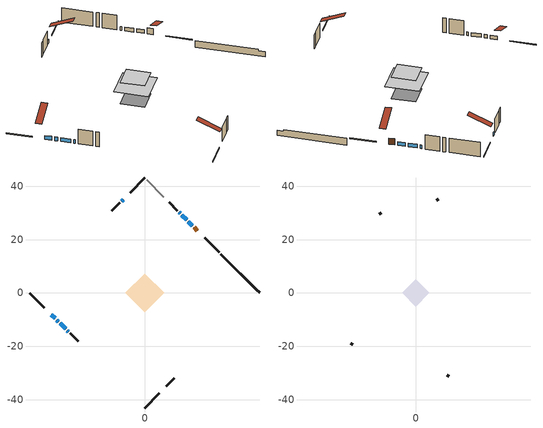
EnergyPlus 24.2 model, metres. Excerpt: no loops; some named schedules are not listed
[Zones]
conditioned space
 floor adiabatic (AdiabaticFloorConstruction): -7.24,0 0,7.24 7.24,0 0,-7.24 z3.05
 floor foundation (Slab1 construction): -5.12,0 0,5.12 5.12,0 0,-5.12 z-1.68
 wall outside (RimJoist1 construction): 0,-43.04 5.45,-37.58 / -43.04,0 -37.58,-5.45 / 0,43.04 -5.45,37.58 / 27.83,15.2 22.38,20.66 z0.61:0.91
 wall outside (AdiabaticWallConstruction 1): 19.73,23.3 18.51,24.53 z0.61:2.64
 wall outside (AdiabaticWallConstruction): -34.94,-8.1 -33.52,-9.52 / -8.1,34.94 -8.62,34.42 / 17.85,25.19 16.32,26.72 / 15.66,27.38 13.85,29.19 / -32.87,-10.17 -32.29,-10.75 / -31.63,-11.41 -29.59,-13.45 / -28.94,-14.1 -28.62,-14.41 / 13.19,29.84 12.83,30.21 z0.61:1.83
 wall outside (Wall1 construction): 8.1,-34.94 11.12,-31.92 / -27.97,-15.07 -24.95,-18.09 / -9.27,33.77 -12.29,30.75 / 12.17,30.87 9.15,33.89 z0.61:5.49
 wall foundation (FoundationWall1 construction): 28.49,14.55,-1.68 28.49,14.55,0.61 41.58,1.45,0.61 41.58,1.45,0.05 43.04,0,0.05 43.04,0,-1.68
 wall adiabatic (Wall4 construction): 7.19,35.84 0.66,42.38 z0.61:5.49
 window (WindowConstruction): -34.94,-8.1 -33.52,-9.52 z0.61:1.83
 window (WindowConstruction 1): -8.1,34.94 -8.62,34.42 z0.61:1.83
 window (WindowConstruction 2): 17.85,25.19 16.32,26.72 z0.61:1.83
 window (WindowConstruction 3): 15.66,27.38 13.85,29.19 z0.61:1.83
 window (WindowConstruction 4): -32.87,-10.17 -32.29,-10.75 z0.61:1.83
 window (WindowConstruction 5): -31.63,-11.41 -29.59,-13.45 z0.61:1.83
 window (WindowConstruction 6): -28.94,-14.1 -28.63,-14.41 z0.61:1.83
 window (WindowConstruction 7): 13.19,29.85 12.83,30.21 z0.61:1.83
 door (Door): 19.73,23.31 18.51,24.53 z0.61:2.64
 ceiling adiabatic (AdiabaticFloorConstruction): 0,-7.24 7.24,0 0,7.24 -7.24,0 z3.05
attic - vented
 floor to conditioned space (Floor1 construction Reversed): -5.12,0 0,5.12 5.12,0 0,-5.12 z5.49
 wall outside (Wall3 construction): 11.78,-31.26 12.42,-30.62 / -24.29,-18.75 -23.65,-19.39 / -12.95,30.09 -13.59,29.45 / 8.5,34.54 7.85,35.19 z0.61:5.49
 roof outside (Roof1 construction): 7.44,-35.6,5.49 2.53,-30.68,8.38 1.2,-32.01,8.38 6.11,-36.93,5.49; -35.6,-7.44,5.49 -30.68,-2.53,8.38 -32.01,-1.2,8.38 -36.93,-6.11,5.49; -7.44,35.6,5.49 -2.53,30.68,8.38 -1.2,32.01,8.38 -6.11,36.93,5.49; 20.39,22.65,5.49 15.47,17.73,8.38 16.81,16.4,8.38 21.72,21.32,5.49
[Building]
Building 1: Terrain=Suburbs
[Site:Location]
Montreal Intl AP_QC: Latitude {deg}=45.47; Longitude {deg}=-73.74; Time Zone {hr}=-5; Elevation {m}=36; Keep Site Location Information=Yes
[Site:GroundTemperature:Shallow]
2.07863, -0.316383, -0.508184, 0.628371, 5.19101, 9.73239, 13.6695, 16.1636, 16.3755, 14.347, 10.5102, 6.10817
[Site:WaterMainsTemperature]
Calculation Method=Schedule; Temperature Schedule=mains temperature schedule
[Material] Roughness=Rough; Thermal Absorptance=0.9
Name | Thickness {m} | Conductivity {W/m-K} | Density {kg/m3} | Specific Heat {J/kg-K} | Solar Absorptance | Visible Absorptance
asphalt or fiberglass shingles | 0.00635 | 0.162714 | 1121.4 | 1465.45 | 0.4 | 0.4
ceiling loosefill ins | 0.254 | 0.0480833 | 16.02 | 1046.75 | 0.7 | 0.7
ceiling stud and cavity | 0.1397 | 0.547142 | 65.682 | 1177.47 | 0.7 | 0.7
concrete 4.0 in. | 0.1016 | 1.803125 | 2242.8 | 837.4 | 0.7 | 0.7
concrete 8.0 in. | 0.2032 | 1.803125 | 2242.8 | 837.4 | 0.7 | 0.7
door material | 0.04445 | 0.0451087 | 512.64 | 1214.23 | 0.7 | 0.7
exterior vertical ins | 0.0022135 | 0.029427 | 32.04 | 1214.23 | 0.7 | 0.7
floor covering | 0.0127 | 0.0433444 | 54.468 | 1339.84 | 0.6 | 0.6
floor rigid ins; wall rigid ins 2 | 0.512978 | 0.029427 | 32.04 | 1214.23 | 0.7 | 0.7
floor stud and cavity | 0.1397 | 1.75129 | 37.0049 | 1207.88 | 0.7 | 0.7
furniture material conditioned space 1 | 0.1524 | 0.115458 | 640.8 | 1214.23 | 0.6 | 0.6
gypsum board | 0.0127 | 0.160291 | 801 | 837.4 | 0.6 | 0.6
gypsum board 1 | 0.0127 | 0.160291 | 801 | 837.4 | 0.7 | 0.7
osb sheathing 0.5 in. | 0.0127 | 0.115458 | 512.64 | 1214.23 | 0.7 | 0.7
osb sheathing 0.75 in. | 0.01905 | 0.115458 | 512.64 | 1214.23 | 0.7 | 0.7
osb sheathing 2.0 in. | 0.0508 | 0.115458 | 512.64 | 1214.23 | 0.7 | 0.7
rim joist rigid ins; wall rigid ins | 0.051816 | 0.029427 | 32.04 | 1214.23 | 0.7 | 0.7
rim joist stud and cavity | 0.0508 | 0.0370546 | 125.044 | 1163.47 | 0.6 | 0.6
wall rigid ins 1 | 0.051816 | 0.029427 | 32.04 | 1214.23 | 0.4 | 0.4
wall stud and cavity | 0.1397 | 0.139191 | 139.0536 | 1170.24 | 0.7 | 0.7
wall stud and cavity 1 | 0.0889 | 6.1454 | 50.32683 | 1063.81 | 0.6 | 0.6
wall stud and cavity 2 | 0.1397 | 0.119748 | 139.0536 | 1170.24 | 0.7 | 0.7
wall stud and cavity 3 | 0.0889 | 0.380278 | 52.3479 | 1209.89 | 0.7 | 0.7
wall stud and cavity 4 | 0.0889 | 0.391764 | 83.0341 | 1211.67 | 0.7 | 0.7
wood siding | 0.0254 | 0.102417 | 544.68 | 1172.36 | 0.4 | 0.4
wood siding 1 | 0.00254 | 0.102417 | 544.68 | 1172.36 | 0.4 | 0.4
wood siding 2; wood siding 3; wood siding 4 | 0.0254 | 0.102417 | 544.68 | 1172.36 | 0.7 | 0.7
[WindowMaterial:SimpleGlazingSystem]
Name | U-Factor {W/m2-K} | Solar Heat Gain Coefficient
WindowMaterial | 2.99855 | 0.55
WindowMaterial 1 | 3.01104 | 0.52
WindowMaterial 2 | 2.909975 | 0.64
WindowMaterial 3 | 2.90203 | 0.65
WindowMaterial 4 | 3.00537 | 0.53
WindowMaterial 5 | 2.93098 | 0.63
WindowMaterial 6 | 3.04227 | 0.45
WindowMaterial 7 | 3.04681 | 0.44
[Construction]
AdiabaticFloorConstruction: floor stud and cavity, floor rigid ins, osb sheathing 0.75 in., floor covering
AdiabaticWallConstruction: wood siding 3, wall rigid ins 2, wall stud and cavity 3, gypsum board
AdiabaticWallConstruction 1: wood siding 4, wall rigid ins 2, wall stud and cavity 3, gypsum board
Door: door material
Floor1 construction Reversed: gypsum board, ceiling stud and cavity, ceiling loosefill ins
FoundationWall1 construction: concrete 8.0 in., gypsum board 1
furniture construction conditioned space 1: furniture material conditioned space 1
PartitionWallConstruction: gypsum board, wall stud and cavity 4, gypsum board
RimJoist1 construction: wood siding 2, rim joist rigid ins, osb sheathing 2.0 in., rim joist stud and cavity
Roof1 construction: asphalt or fiberglass shingles
Slab1 construction: concrete 4.0 in.
Wall1 construction: wood siding, wall rigid ins, osb sheathing 0.5 in., wall stud and cavity, gypsum board
Wall3 construction: wood siding 1, wall stud and cavity 1
Wall4 construction: wall rigid ins 1, osb sheathing 0.5 in., wall stud and cavity 2, gypsum board
WindowConstruction: WindowMaterial
WindowConstruction 1: WindowMaterial 1
WindowConstruction 2: WindowMaterial 2
WindowConstruction 3: WindowMaterial 3
WindowConstruction 4: WindowMaterial 4
WindowConstruction 5: WindowMaterial 5
WindowConstruction 6: WindowMaterial 6
WindowConstruction 7: WindowMaterial 7
[Zone] Multiplier=1; Part of Total Floor Area=Yes
Name | Volume {m3}
attic - vented | 24.2871
conditioned space | 399
[Space]
Name | Zone | Volume {m3}
attic - vented 1 | attic - vented | 24.2871
conditioned space 1 | conditioned space | 399
[ZoneInfiltration:EffectiveLeakageArea]
infil attic - vented 1: Zone or Space=attic - vented 1; Schedule=Always On Discrete; Effective Air Leakage Area {cm2}=2094.4; Stack Coefficient=0.000540557; Wind Coefficient=1.57087e-05
[ZoneMixing]
whole house fan mix: Zone or Space=attic - vented; Schedule=Always On Continuous; Design Flow Rate Calculation Method=Flow/Zone; Design Flow Rate {m3/s}=0; Source Zone or Space=conditioned space
[SurfaceProperty:ExposedFoundationPerimeter]
Slab1: Exposed Perimeter Calculation Method=TotalExposedPerimeter; Total Exposed Perimeter {m}=20.574
[InternalMass] Zone or ZoneList=conditioned space; Space or SpaceList=conditioned space 1
Name | Construction | Surface Area {m2}
furniture mass conditioned space 1 | furniture construction conditioned space 1 | 62.84
partition wall mass | PartitionWallConstruction | 157.1
[Lights]
interior lighting: Zone or ZoneList or Space or SpaceList=conditioned space 1; Schedule=interior lighting schedule; Design Level Calculation Method=LightingLevel; Lighting Level {W}=343.2; Return Air Fraction=0; Fraction Radiant=0.6; Fraction Visible=0.2; Fraction Replaceable=1
[People]
occupants: Zone or ZoneList or Space or SpaceList=conditioned space 1; Number of People Schedule=occupants schedule; Number of People Calculation Method=People; Number of People=3; Fraction Radiant=0.314171; Sensible Heat Fraction=0.56303; Activity Level Schedule=occupants activity schedule; Carbon Dioxide Generation Rate {m3/s-W}=0; Enable ASHRAE 55 Comfort Warnings=No; Mean Radiant Temperature Calculation Type=EnclosureAveraged
[ElectricEquipment] Zone or ZoneList or Space or SpaceList=conditioned space 1; Design Level Calculation Method=EquipmentLevel
Name | Schedule | Design Level {W} | Fraction Latent | Fraction Radiant | Fraction Lost
clothes dryer | clothes dryer schedule | 140.772 | 0.015 | 0.081 | 0.85
clothes washer | clothes washer schedule | 32.1985 | 0.03 | 0.162 | 0.7
cooking range | cooking range schedule | 208.969 | 0.08 | 0.432 | 0.2
dishwasher | dishwasher schedule | 66.8632 | 0.3 | 0.18 | 0.4
fridge | fridge schedule | 72.9452 | 0 | 0.6 | 0
mech vent bath fan 0 | mech vent bath fan 0 schedule | 50.2 | 0 | 0 | 1
mech vent bath fan 1 | mech vent bath fan 1 schedule | 50.2 | 0 | 0 | 1
mech vent house fan | mech vent house fan schedule | 0 | 0 | 0 | 1
mech vent house fan cfis | mech vent house fan cfis schedule | 0 | 0 | 0 | 0
mech vent range fan 0 | mech vent range fan 0 schedule | 57 | 0 | 0 | 1
misc plug loads | misc plug loads schedule | 494.7 | 0.045 | 0.513 | 0.1
whole house fan | Always On Discrete | 0 | 0 | 0 | 1
[OtherEquipment] Zone or ZoneList or Space or SpaceList=conditioned space 1; Design Level Calculation Method=EquipmentLevel
Name | Fuel Type | Schedule | Design Level {W} | Fraction Latent | Fraction Radiant | Fraction Lost
clothes dryer 1 | Electricity | clothes dryer schedule | 0 | 0.015 | 0.081 | 0.85
cooking range 1 | Electricity | cooking range schedule | 0 | 0.08 | 0.432 | 0.2
general water use latent | None | general water use schedule | 59.3978 | 1 | 0 | 0
general water use sensible | None | general water use schedule | -58.539 | 0 | 0.6 | 0
mech vent house fan latent load | None | Always On Discrete | 0 | 1 | 0 | 0
mech vent house fan sensible load | None | Always On Discrete | 0 | 0 | 0 | 0
water heater energy adjustment1 | Electricity | Always On Discrete | 0.01 | 0 | 0 | 1
[ZoneInfiltration:DesignFlowRate] Zone or ZoneList or Space or SpaceList=conditioned space 1; Schedule=Always On Discrete; Design Flow Rate Calculation Method=Flow/Zone; Design Flow Rate {m3/s}=0
infil flow; natural vent flow; whole house fan flow
[AvailabilityManager:Scheduled]
mini split heat pump airloop Availability Manager: Schedule=Always On Discrete
[Foundation:Kiva]
Foundation Kiva 1: Initial Indoor Air Temperature {C}=18; Wall Height Above Grade {m}=0.609996; Wall Depth Below Slab {m}=0.2032; Custom Block Material Name 1=exterior vertical ins; Custom Block Depth 1 {m}=2.28999; Custom Block X Position 1 {m}=0.2159; Custom Block Z Position 1 {m}=0
[Foundation:Kiva:Settings]
Soil Conductivity {W/m-K}=0.849921; Soil Density {kg/m3}=1842.3; Soil Specific Heat {J/kg-K}=418.7; Ground Solar Absorptivity=0.9; Ground Thermal Absorptivity=0.9; Ground Surface Roughness {m}=0.03; Far-Field Width {m}=40; Deep-Ground Boundary Condition=ZeroFlux; Deep-Ground Depth {m}=40; Minimum Cell Dimension {m}=0.2; Maximum Cell Growth Coefficient=3; Simulation Timestep=Timestep
[Exterior:Lights]
exterior lighting: Schedule=exterior lighting schedule; Design Level {W}=75.6
[EnergyManagementSystem:GlobalVariable]
infil_program_Qfan
infil_program_Qinf
mini_split_heat_pump_airloop_Fan_RTF
natural_vent_program_Qnv
natural_vent_program_Qwhf
[EnergyManagementSystem:Sensor]
Name | Output:Variable or Output:Meter Index Key | Output:Variable or Output:Meter
airflow_gain | infil flow | Infiltration Sensible Heat Gain Energy
airflow_gain_1 | natural vent flow | Infiltration Sensible Heat Gain Energy
airflow_gain_2 | whole house fan flow | Infiltration Sensible Heat Gain Energy
airflow_loss | infil flow | Infiltration Sensible Heat Loss Energy
airflow_loss_1 | natural vent flow | Infiltration Sensible Heat Loss Energy
airflow_loss_2 | whole house fan flow | Infiltration Sensible Heat Loss Energy
clg_load_cond |  | Cooling:EnergyTransfer:Zone:CONDITIONED SPACE
clg_sp_s; clg_sp_s_1 | cooling setpoint | Schedule Value
clothes_dryer_exhaust_0_sch_s | clothes dryer exhaust 0 schedule | Schedule Value
cool_season | cooling season schedule | Schedule Value
htg_load_cond |  | Heating:EnergyTransfer:Zone:CONDITIONED SPACE
htg_sp_s; htg_sp_s_1 | heating setpoint | Schedule Value
ig_ee_conv | clothes dryer | Electric Equipment Convective Heating Energy
ig_ee_conv_2 | cooking range | Electric Equipment Convective Heating Energy
ig_ee_conv_4 | fridge | Electric Equipment Convective Heating Energy
ig_ee_conv_5 | misc plug loads | Electric Equipment Convective Heating Energy
ig_ee_conv_6 | whole house fan | Electric Equipment Convective Heating Energy
ig_ee_rad | clothes dryer | Electric Equipment Radiant Heating Energy
ig_ee_rad_2 | cooking range | Electric Equipment Radiant Heating Energy
ig_ee_rad_4 | fridge | Electric Equipment Radiant Heating Energy
ig_ee_rad_5 | misc plug loads | Electric Equipment Radiant Heating Energy
ig_ee_rad_6 | whole house fan | Electric Equipment Radiant Heating Energy
ig_lgt_conv | interior lighting | Lights Convective Heating Energy
ig_lgt_rad | interior lighting | Lights Radiant Heating Energy
ig_lgt_vis | interior lighting | Lights Visible Radiation Heating Energy
ig_oe_conv | clothes dryer 1 | Other Equipment Convective Heating Energy
ig_oe_conv_1 | cooking range 1 | Other Equipment Convective Heating Energy
ig_oe_conv_2 | general water use latent | Other Equipment Convective Heating Energy
ig_oe_conv_3 | general water use sensible | Other Equipment Convective Heating Energy
ig_oe_conv_4 | water heater energy adjustment1 | Other Equipment Convective Heating Energy
ig_oe_rad | clothes dryer 1 | Other Equipment Radiant Heating Energy
ig_oe_rad_1 | cooking range 1 | Other Equipment Radiant Heating Energy
ig_oe_rad_2 | general water use latent | Other Equipment Radiant Heating Energy
ig_oe_rad_3 | general water use sensible | Other Equipment Radiant Heating Energy
ig_oe_rad_4 | water heater energy adjustment1 | Other Equipment Radiant Heating Energy
ig_ppl_conv | occupants | People Convective Heating Energy
ig_ppl_rad | occupants | People Radiant Heating Energy
im_conv | furniture mass conditioned space 1 | Surface Inside Face Convection Heat Gain Energy
im_conv_1 | partition wall mass | Surface Inside Face Convection Heat Gain Energy
im_ig | furniture mass conditioned space 1 | Surface Inside Face Internal Gains Radiation Heat Gain Energy
im_ig_1 | partition wall mass | Surface Inside Face Internal Gains Radiation Heat Gain Energy
im_lgt | furniture mass conditioned space 1 | Surface Inside Face Lights Radiation Heat Gain Energy
im_lgt_1 | partition wall mass | Surface Inside Face Lights Radiation Heat Gain Energy
im_sol | furniture mass conditioned space 1 | Surface Inside Face Solar Radiation Heat Gain Energy
im_sol_1 | partition wall mass | Surface Inside Face Solar Radiation Heat Gain Energy
im_surf | furniture mass conditioned space 1 | Surface Inside Face Net Surface Thermal Radiation Heat Gain Energy
im_surf_1 | partition wall mass | Surface Inside Face Net Surface Thermal Radiation Heat Gain Energy
mech_vent_bath_fan_0_sch_s | mech vent bath fan 0 schedule | Schedule Value
mech_vent_bath_fan_1_sch_s | mech vent bath fan 1 schedule | Schedule Value
mech_vent_range_fan_0_sch_s | mech vent range fan 0 schedule | Schedule Value
mv_conv | mech vent bath fan 0 | Electric Equipment Convective Heating Energy
mv_conv_1 | mech vent bath fan 1 | Electric Equipment Convective Heating Energy
mv_conv_2 | mech vent house fan | Electric Equipment Convective Heating Energy
mv_conv_3 | mech vent house fan cfis | Electric Equipment Convective Heating Energy
mv_conv_4 | mech vent range fan 0 | Electric Equipment Convective Heating Energy
mv_conv_5 | mech vent house fan latent load | Other Equipment Convective Heating Energy
mv_conv_6 | mech vent house fan sensible load | Other Equipment Convective Heating Energy
mv_rad | mech vent bath fan 0 | Electric Equipment Radiant Heating Energy
mv_rad_1 | mech vent bath fan 1 | Electric Equipment Radiant Heating Energy
mv_rad_2 | mech vent house fan | Electric Equipment Radiant Heating Energy
mv_rad_3 | mech vent house fan cfis | Electric Equipment Radiant Heating Energy
mv_rad_4 | mech vent range fan 0 | Electric Equipment Radiant Heating Energy
mv_rad_5 | mech vent house fan latent load | Other Equipment Radiant Heating Energy
mv_rad_6 | mech vent house fan sensible load | Other Equipment Radiant Heating Energy
natural_vent_s | natural vent schedule | Schedule Value
out_pb_s |  | Site Outdoor Air Barometric Pressure
out_wt_s |  | Site Outdoor Air Humidity Ratio
site_vw_s |  | Site Wind Speed
ss_back_out | Window1 | Surface Window Shortwave from Zone Back Out Window Heat Transfer Rate
ss_back_out_1 | Window3 | Surface Window Shortwave from Zone Back Out Window Heat Transfer Rate
ss_back_out_2 | Window4 | Surface Window Shortwave from Zone Back Out Window Heat Transfer Rate
ss_back_out_3 | Window5 | Surface Window Shortwave from Zone Back Out Window Heat Transfer Rate
ss_back_out_4 | Window6 | Surface Window Shortwave from Zone Back Out Window Heat Transfer Rate
ss_back_out_5 | Window7 | Surface Window Shortwave from Zone Back Out Window Heat Transfer Rate
ss_back_out_6 | Window8 | Surface Window Shortwave from Zone Back Out Window Heat Transfer Rate
ss_back_out_7 | Window9 | Surface Window Shortwave from Zone Back Out Window Heat Transfer Rate
ss_conv | Door1 | Surface Inside Face Convection Heat Gain Energy
ss_conv_1 | Window1 | Surface Inside Face Convection Heat Gain Energy
ss_conv_2 | Window3 | Surface Inside Face Convection Heat Gain Energy
ss_conv_3 | Window4 | Surface Inside Face Convection Heat Gain Energy
ss_conv_4 | Window5 | Surface Inside Face Convection Heat Gain Energy
ss_conv_5 | Window6 | Surface Inside Face Convection Heat Gain Energy
ss_conv_6 | Window7 | Surface Inside Face Convection Heat Gain Energy
ss_conv_7 | Window8 | Surface Inside Face Convection Heat Gain Energy
ss_conv_8 | Window9 | Surface Inside Face Convection Heat Gain Energy
ss_ig | Door1 | Surface Inside Face Internal Gains Radiation Heat Gain Energy
ss_ig_1 | Window1 | Surface Inside Face Internal Gains Radiation Heat Gain Energy
ss_ig_2 | Window3 | Surface Inside Face Internal Gains Radiation Heat Gain Energy
ss_ig_3 | Window4 | Surface Inside Face Internal Gains Radiation Heat Gain Energy
ss_ig_4 | Window5 | Surface Inside Face Internal Gains Radiation Heat Gain Energy
ss_ig_5 | Window6 | Surface Inside Face Internal Gains Radiation Heat Gain Energy
ss_ig_6 | Window7 | Surface Inside Face Internal Gains Radiation Heat Gain Energy
ss_ig_7 | Window8 | Surface Inside Face Internal Gains Radiation Heat Gain Energy
ss_ig_8 | Window9 | Surface Inside Face Internal Gains Radiation Heat Gain Energy
ss_lgt | Door1 | Surface Inside Face Lights Radiation Heat Gain Energy
ss_sol | Door1 | Surface Inside Face Solar Radiation Heat Gain Energy
ss_surf | Door1 | Surface Inside Face Net Surface Thermal Radiation Heat Gain Energy
ss_surf_1 | Window1 | Surface Inside Face Net Surface Thermal Radiation Heat Gain Energy
ss_surf_2 | Window3 | Surface Inside Face Net Surface Thermal Radiation Heat Gain Energy
ss_surf_3 | Window4 | Surface Inside Face Net Surface Thermal Radiation Heat Gain Energy
ss_surf_4 | Window5 | Surface Inside Face Net Surface Thermal Radiation Heat Gain Energy
ss_surf_5 | Window6 | Surface Inside Face Net Surface Thermal Radiation Heat Gain Energy
ss_surf_6 | Window7 | Surface Inside Face Net Surface Thermal Radiation Heat Gain Energy
ss_surf_7 | Window8 | Surface Inside Face Net Surface Thermal Radiation Heat Gain Energy
ss_surf_8 | Window9 | Surface Inside Face Net Surface Thermal Radiation Heat Gain Energy
ss_trans_in | Window1 | Surface Window Transmitted Solar Radiation Rate
ss_trans_in_1 | Window3 | Surface Window Transmitted Solar Radiation Rate
ss_trans_in_2 | Window4 | Surface Window Transmitted Solar Radiation Rate
ss_trans_in_3 | Window5 | Surface Window Transmitted Solar Radiation Rate
ss_trans_in_4 | Window6 | Surface Window Transmitted Solar Radiation Rate
ss_trans_in_5 | Window7 | Surface Window Transmitted Solar Radiation Rate
ss_trans_in_6 | Window8 | Surface Window Transmitted Solar Radiation Rate
ss_trans_in_7 | Window9 | Surface Window Transmitted Solar Radiation Rate
ss_trans_out | Window1 | Surface Inside Face Initial Transmitted Diffuse Transmitted Out Window Solar Radiation Rate
ss_trans_out_1 | Window3 | Surface Inside Face Initial Transmitted Diffuse Transmitted Out Window Solar Radiation Rate
ss_trans_out_2 | Window4 | Surface Inside Face Initial Transmitted Diffuse Transmitted Out Window Solar Radiation Rate
ss_trans_out_3 | Window5 | Surface Inside Face Initial Transmitted Diffuse Transmitted Out Window Solar Radiation Rate
ss_trans_out_4 | Window6 | Surface Inside Face Initial Transmitted Diffuse Transmitted Out Window Solar Radiation Rate
ss_trans_out_5 | Window7 | Surface Inside Face Initial Transmitted Diffuse Transmitted Out Window Solar Radiation Rate
ss_trans_out_6 | Window8 | Surface Inside Face Initial Transmitted Diffuse Transmitted Out Window Solar Radiation Rate
ss_trans_out_7 | Window9 | Surface Inside Face Initial Transmitted Diffuse Transmitted Out Window Solar Radiation Rate
s_conv | Floor1 | Surface Inside Face Convection Heat Gain Energy
s_conv_1 | FoundationWall1 | Surface Inside Face Convection Heat Gain Energy
s_conv_10 | Wall1:225 | Surface Inside Face Convection Heat Gain Energy
s_conv_11 | Wall1:315 | Surface Inside Face Convection Heat Gain Energy
s_conv_12 | Wall1:45 | Surface Inside Face Convection Heat Gain Energy
s_conv_13 | Wall4 | Surface Inside Face Convection Heat Gain Energy
s_conv_2 | inferred conditioned ceiling | Surface Inside Face Convection Heat Gain Energy
s_conv_3 | inferred conditioned floor | Surface Inside Face Convection Heat Gain Energy
s_conv_4 | RimJoist1:135 | Surface Inside Face Convection Heat Gain Energy
s_conv_5 | RimJoist1:225 | Surface Inside Face Convection Heat Gain Energy
s_conv_6 | RimJoist1:315 | Surface Inside Face Convection Heat Gain Energy
s_conv_7 | RimJoist1:45 | Surface Inside Face Convection Heat Gain Energy
s_conv_8 | Slab1 | Surface Inside Face Convection Heat Gain Energy
s_conv_9 | Wall1:135 | Surface Inside Face Convection Heat Gain Energy
s_ig | Floor1 | Surface Inside Face Internal Gains Radiation Heat Gain Energy
s_ig_1 | FoundationWall1 | Surface Inside Face Internal Gains Radiation Heat Gain Energy
s_ig_10 | Wall1:225 | Surface Inside Face Internal Gains Radiation Heat Gain Energy
s_ig_11 | Wall1:315 | Surface Inside Face Internal Gains Radiation Heat Gain Energy
s_ig_12 | Wall1:45 | Surface Inside Face Internal Gains Radiation Heat Gain Energy
s_ig_13 | Wall4 | Surface Inside Face Internal Gains Radiation Heat Gain Energy
s_ig_2 | inferred conditioned ceiling | Surface Inside Face Internal Gains Radiation Heat Gain Energy
s_ig_3 | inferred conditioned floor | Surface Inside Face Internal Gains Radiation Heat Gain Energy
s_ig_4 | RimJoist1:135 | Surface Inside Face Internal Gains Radiation Heat Gain Energy
s_ig_5 | RimJoist1:225 | Surface Inside Face Internal Gains Radiation Heat Gain Energy
s_ig_6 | RimJoist1:315 | Surface Inside Face Internal Gains Radiation Heat Gain Energy
s_ig_7 | RimJoist1:45 | Surface Inside Face Internal Gains Radiation Heat Gain Energy
s_ig_8 | Slab1 | Surface Inside Face Internal Gains Radiation Heat Gain Energy
s_ig_9 | Wall1:135 | Surface Inside Face Internal Gains Radiation Heat Gain Energy
s_lgt | Floor1 | Surface Inside Face Lights Radiation Heat Gain Energy
s_lgt_1 | FoundationWall1 | Surface Inside Face Lights Radiation Heat Gain Energy
s_lgt_10 | Wall1:225 | Surface Inside Face Lights Radiation Heat Gain Energy
s_lgt_11 | Wall1:315 | Surface Inside Face Lights Radiation Heat Gain Energy
s_lgt_12 | Wall1:45 | Surface Inside Face Lights Radiation Heat Gain Energy
s_lgt_13 | Wall4 | Surface Inside Face Lights Radiation Heat Gain Energy
s_lgt_2 | inferred conditioned ceiling | Surface Inside Face Lights Radiation Heat Gain Energy
s_lgt_3 | inferred conditioned floor | Surface Inside Face Lights Radiation Heat Gain Energy
s_lgt_4 | RimJoist1:135 | Surface Inside Face Lights Radiation Heat Gain Energy
s_lgt_5 | RimJoist1:225 | Surface Inside Face Lights Radiation Heat Gain Energy
s_lgt_6 | RimJoist1:315 | Surface Inside Face Lights Radiation Heat Gain Energy
s_lgt_7 | RimJoist1:45 | Surface Inside Face Lights Radiation Heat Gain Energy
s_lgt_8 | Slab1 | Surface Inside Face Lights Radiation Heat Gain Energy
s_lgt_9 | Wall1:135 | Surface Inside Face Lights Radiation Heat Gain Energy
s_sol | Floor1 | Surface Inside Face Solar Radiation Heat Gain Energy
s_sol_1 | FoundationWall1 | Surface Inside Face Solar Radiation Heat Gain Energy
s_sol_10 | Wall1:225 | Surface Inside Face Solar Radiation Heat Gain Energy
s_sol_11 | Wall1:315 | Surface Inside Face Solar Radiation Heat Gain Energy
s_sol_12 | Wall1:45 | Surface Inside Face Solar Radiation Heat Gain Energy
s_sol_13 | Wall4 | Surface Inside Face Solar Radiation Heat Gain Energy
s_sol_2 | inferred conditioned ceiling | Surface Inside Face Solar Radiation Heat Gain Energy
s_sol_3 | inferred conditioned floor | Surface Inside Face Solar Radiation Heat Gain Energy
s_sol_4 | RimJoist1:135 | Surface Inside Face Solar Radiation Heat Gain Energy
s_sol_5 | RimJoist1:225 | Surface Inside Face Solar Radiation Heat Gain Energy
s_sol_6 | RimJoist1:315 | Surface Inside Face Solar Radiation Heat Gain Energy
s_sol_7 | RimJoist1:45 | Surface Inside Face Solar Radiation Heat Gain Energy
s_sol_8 | Slab1 | Surface Inside Face Solar Radiation Heat Gain Energy
s_sol_9 | Wall1:135 | Surface Inside Face Solar Radiation Heat Gain Energy
s_surf | Floor1 | Surface Inside Face Net Surface Thermal Radiation Heat Gain Energy
s_surf_1 | FoundationWall1 | Surface Inside Face Net Surface Thermal Radiation Heat Gain Energy
s_surf_10 | Wall1:225 | Surface Inside Face Net Surface Thermal Radiation Heat Gain Energy
s_surf_11 | Wall1:315 | Surface Inside Face Net Surface Thermal Radiation Heat Gain Energy
s_surf_12 | Wall1:45 | Surface Inside Face Net Surface Thermal Radiation Heat Gain Energy
